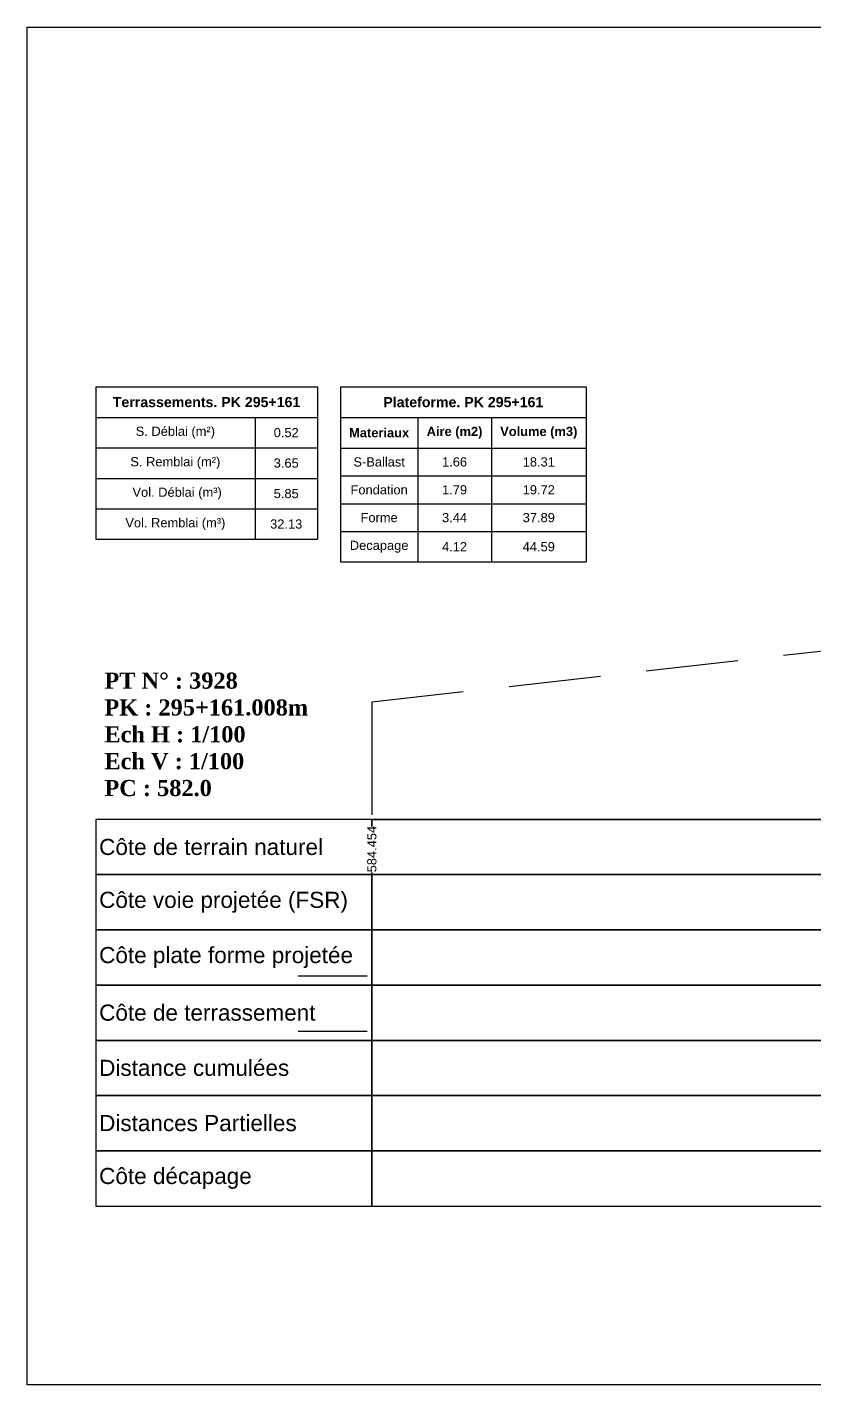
# Model space of a CAD drawing. Header units: millimetres. Extents: x 2762 to 3076, y 916 to 3305.
# Drawn here: x 2873.89 to 2891.01, y 1764.4 to 1793.9 of the extents above; entities that cross this region are included whole.
import ezdxf

# ---------------------------------------------------------------- set-up
doc = ezdxf.new("R2010")
doc.units = ezdxf.units.MM
doc.header["$LTSCALE"] = 2
doc.linetypes.add('CACHE', pattern=[9.525, 6.35, -3.175])
doc.linetypes.add('DASHED', pattern=[0.75, 0.5, -0.25])
for name, color, linetype in [('C-ANNO-TABL', 1, 'Continuous'), ('C-ANNO-TABL-TEXT', 150, 'Continuous'), ('C-ANNO-TABL-TITL', 150, 'Continuous'), ('C-ANNO-TABL-TTBL', 5, 'Continuous')]:
    doc.layers.add(name, color=color, linetype=linetype)
doc.styles.add('ARIAL', font='arial.ttf')
doc.styles.add('C3D_Etiquette', font='romans.shx')
doc.styles.add('C3D_Profil_Travers', font='romans.shx')
doc.styles.get("Standard").update_dxf_attribs({"font": 'arial.ttf'})

msp = doc.modelspace()

# ---------------------------------------------------------------- linework, layer by layer
at = {"color": 105, "linetype": 'DASHED', "lineweight": -3, "ltscale": 2}
msp.add_line((2881.38, 1779.238), (2895.296, 1780.812), dxfattribs=at)
at = {"color": 98, "linetype": 'CACHE', "lineweight": -3}
msp.add_line((2881.38, 1779.238), (2881.38, 1776.784), dxfattribs=at)
at = {"color": 7, "linetype": 'Continuous', "lineweight": -3}
msp.add_line((2881.379, 1776.684), (2915.381, 1776.684), dxfattribs=at)
at = {"color": 154, "linetype": 'Continuous', "lineweight": -3}
msp.add_line((2879.779, 1773.284), (2881.279, 1773.284), dxfattribs=at)
at = {"color": 1, "linetype": 'Continuous', "lineweight": -3}
msp.add_line((2879.779, 1772.084), (2881.279, 1772.084), dxfattribs=at)
at = {"color": 7, "linetype": 'Continuous', "lineweight": -3}
for points in [[(2881.379, 1775.484), (2881.379, 1776.684), (2875.379, 1776.684), (2875.379, 1775.484)], [(2881.379, 1775.484), (2915.381, 1775.484), (2915.381, 1776.684), (2881.379, 1776.684)], [(2881.379, 1774.284), (2881.379, 1775.484), (2875.379, 1775.484), (2875.379, 1774.284)], [(2881.379, 1774.284), (2915.381, 1774.284), (2915.381, 1775.484), (2881.379, 1775.484)], [(2881.379, 1773.084), (2881.379, 1774.284), (2875.379, 1774.284), (2875.379, 1773.084)], [(2881.379, 1773.084), (2915.381, 1773.084), (2915.381, 1774.284), (2881.379, 1774.284)], [(2881.379, 1771.884), (2881.379, 1773.084), (2875.379, 1773.084), (2875.379, 1771.884)], [(2881.379, 1771.884), (2915.381, 1771.884), (2915.381, 1773.084), (2881.379, 1773.084)], [(2881.379, 1770.684), (2881.379, 1771.884), (2875.379, 1771.884), (2875.379, 1770.684)], [(2881.379, 1770.684), (2915.381, 1770.684), (2915.381, 1771.884), (2881.379, 1771.884)], [(2881.379, 1769.484), (2881.379, 1770.684), (2875.379, 1770.684), (2875.379, 1769.484)], [(2881.379, 1769.484), (2915.381, 1769.484), (2915.381, 1770.684), (2881.379, 1770.684)], [(2881.379, 1768.284), (2881.379, 1769.484), (2875.379, 1769.484), (2875.379, 1768.284)], [(2881.379, 1768.284), (2915.381, 1768.284), (2915.381, 1769.484), (2881.379, 1769.484)]]:
    msp.add_3dface(points, dxfattribs=at)
at = {"layer": 'C-ANNO-TABL', "color": 7, "linetype": 'Continuous', "lineweight": -3}
for p, q in [((2875.379, 1785.419), (2878.841, 1785.419)), ((2878.841, 1785.419), (2880.197, 1785.419)), ((2878.841, 1785.419), (2878.841, 1784.757)), ((2880.697, 1785.416), (2882.379, 1785.416)), ((2882.379, 1785.416), (2883.976, 1785.416)), ((2882.379, 1785.416), (2882.379, 1784.754)), ((2883.976, 1785.416), (2886.038, 1785.416)), ((2883.976, 1785.416), (2883.976, 1784.754)), ((2875.379, 1784.757), (2878.841, 1784.757)), ((2878.841, 1784.757), (2880.197, 1784.757)), ((2878.841, 1784.757), (2878.841, 1784.095)), ((2880.697, 1784.754), (2882.379, 1784.754)), ((2882.379, 1784.754), (2883.976, 1784.754)), ((2882.379, 1784.754), (2882.379, 1784.147)), ((2883.976, 1784.754), (2886.038, 1784.754)), ((2883.976, 1784.754), (2883.976, 1784.147)), ((2875.379, 1784.095), (2878.841, 1784.095)), ((2878.841, 1784.095), (2880.197, 1784.095)), ((2878.841, 1784.095), (2878.841, 1783.432)), ((2880.697, 1784.147), (2882.379, 1784.147)), ((2882.379, 1784.147), (2883.976, 1784.147)), ((2882.379, 1784.147), (2882.379, 1783.543)), ((2883.976, 1784.147), (2886.038, 1784.147)), ((2883.976, 1784.147), (2883.976, 1783.543)), ((2875.379, 1783.432), (2878.841, 1783.432)), ((2878.841, 1783.432), (2880.197, 1783.432)), ((2878.841, 1783.432), (2878.841, 1782.77)), ((2880.697, 1783.543), (2882.379, 1783.543)), ((2882.379, 1783.543), (2883.976, 1783.543)), ((2882.379, 1783.543), (2882.379, 1782.939)), ((2883.976, 1783.543), (2886.038, 1783.543)), ((2883.976, 1783.543), (2883.976, 1782.939)), ((2880.697, 1782.939), (2882.379, 1782.939)), ((2882.379, 1782.939), (2883.976, 1782.939)), ((2882.379, 1782.939), (2882.379, 1782.28)), ((2883.976, 1782.939), (2886.038, 1782.939)), ((2883.976, 1782.939), (2883.976, 1782.28))]:
    msp.add_line(p, q, dxfattribs=at)
at = {"layer": 'C-ANNO-TABL-TTBL', "color": 7, "linetype": 'Continuous', "lineweight": -3}
for p, q in [((2875.379, 1786.084), (2880.197, 1786.084)), ((2875.379, 1786.084), (2875.379, 1785.419)), ((2880.197, 1786.084), (2880.197, 1785.419)), ((2880.697, 1786.084), (2886.038, 1786.084)), ((2880.697, 1786.084), (2880.697, 1785.416)), ((2886.038, 1786.084), (2886.038, 1785.416)), ((2875.379, 1785.419), (2875.379, 1784.757)), ((2880.197, 1785.419), (2880.197, 1784.757)), ((2880.697, 1785.416), (2880.697, 1784.754)), ((2886.038, 1785.416), (2886.038, 1784.754)), ((2875.379, 1784.757), (2875.379, 1784.095)), ((2880.197, 1784.757), (2880.197, 1784.095)), ((2880.697, 1784.754), (2880.697, 1784.147)), ((2886.038, 1784.754), (2886.038, 1784.147)), ((2875.379, 1784.095), (2875.379, 1783.432)), ((2880.197, 1784.095), (2880.197, 1783.432)), ((2880.697, 1784.147), (2880.697, 1783.543)), ((2886.038, 1784.147), (2886.038, 1783.543)), ((2875.379, 1783.432), (2875.379, 1782.77)), ((2880.197, 1783.432), (2880.197, 1782.77)), ((2880.697, 1783.543), (2880.697, 1782.939)), ((2886.038, 1783.543), (2886.038, 1782.939)), ((2875.379, 1782.77), (2878.841, 1782.77)), ((2878.841, 1782.77), (2880.197, 1782.77)), ((2880.697, 1782.939), (2880.697, 1782.28)), ((2886.038, 1782.939), (2886.038, 1782.28)), ((2880.697, 1782.28), (2882.379, 1782.28)), ((2882.379, 1782.28), (2883.976, 1782.28)), ((2883.976, 1782.28), (2886.038, 1782.28))]:
    msp.add_line(p, q, dxfattribs=at)

# ---------------------------------------------------------------- texts
at = {"color": 7, "linetype": 'Continuous', "lineweight": -3, "char_height": 0.35}
for s, insert, attachment_point, style in [('{\\fTimes New Roman|b1|i0|c0|p18;PT N° : 3928\\PPK : 295+161.008m\\PEch H : 1/100\\PEch V : 1/100\\PPC : 582.0}', (2875.568, 1777.184), 7, 'C3D_Profil_Travers'), ('{\\fArial|b0|i0|c0|p34;Côte de terrain naturel}', (2875.454, 1776.084), 4, 'C3D_Etiquette'), ('{\\fArial|b0|i0|c0|p34;Côte plate forme projetée}', (2875.454, 1773.684), 4, 'C3D_Etiquette'), ('{\\fArial|b0|i0|c0|p34;Côte de terrassement}', (2875.454, 1772.484), 4, 'C3D_Etiquette'), ('{\\fArial|b0|i0|c0|p34;Distance cumulées}', (2875.454, 1771.284), 4, 'C3D_Etiquette'), ('{\\fArial|b0|i0|c0|p34;Distances Partielles}', (2875.454, 1770.084), 4, 'C3D_Etiquette'), ('{\\fArial|b0|i0|c0|p34;Côte décapage}', (2875.454, 1768.884), 4, 'C3D_Etiquette')]:
    msp.add_mtext(s, dxfattribs=dict(at, insert=insert, attachment_point=attachment_point, style=style))
at = {"color": 7, "linetype": 'Continuous', "lineweight": -3, "insert": (2875.454, 1774.884), "char_height": 0.35, "attachment_point": 4}
msp.add_mtext('{\\fArial|b0|i0|c0|p34;Côte voie projetée (FSR)}', dxfattribs=at)
at = {"layer": 'C-ANNO-TABL-TEXT', "color": 7, "linetype": 'Continuous', "lineweight": -3, "char_height": 0.2, "attachment_point": 5, "style": 'ARIAL'}
for s, insert in [('{\\fArial|b0|i0|c0|p34;\\C7;0.52}', (2879.519, 1785.088)), ('{\\fArial|b0|i0|c0|p34;\\C7;3.65}', (2879.519, 1784.426)), ('{\\fArial|b0|i0|c0|p34;\\C7;S-Ballast}', (2881.538, 1784.451)), ('{\\fArial|b0|i0|c0|p34;\\C7;1.66}', (2883.177, 1784.451)), ('{\\C18;\\c0;18.31}', (2885.007, 1784.451)), ('{\\fArial|b0|i0|c0|p34;\\C7;5.85}', (2879.519, 1783.764)), ('{\\fArial|b0|i0|c0|p34;\\C7;Fondation}', (2881.538, 1783.845)), ('{\\fArial|b0|i0|c0|p34;\\C7;1.79}', (2883.177, 1783.845)), ('{\\C18;\\c0;19.72}', (2885.007, 1783.845)), ('{\\fArial|b0|i0|c0|p34;\\C7;Forme}', (2881.538, 1783.241)), ('{\\fArial|b0|i0|c0|p34;\\C7;3.44}', (2883.177, 1783.241)), ('{\\C18;\\c0;37.89}', (2885.007, 1783.241)), ('{\\fArial|b0|i0|c0|p34;\\C7;32.13}', (2879.519, 1783.101)), ('{\\fArial|b0|i0|c0|p34;\\C7;Decapage}', (2881.538, 1782.609)), ('{\\fArial|b0|i0|c0|p34;\\C7;4.12}', (2883.177, 1782.609)), ('{\\C18;\\c0;44.59}', (2885.007, 1782.609))]:
    msp.add_mtext(s, dxfattribs=dict(at, insert=insert))
at = {"layer": 'C-ANNO-TABL-TITL', "color": 7, "linetype": 'Continuous', "lineweight": -3, "attachment_point": 5, "style": 'ARIAL'}
for s, insert, char_height in [('{\\fArial|b1|i0|c0|p34;\\C7;Terrassements. PK 295+161}', (2877.788, 1785.751), 0.22), ('{\\fArial|b1|i0|c0|p34;\\C18;\\c0;Plateforme. PK 295+161}', (2883.367, 1785.75), 0.22), ('{\\fArial|b0|i0|c0|p34;\\C7;S. Déblai (m²) }', (2877.11, 1785.088), 0.2), ('{\\fArial|b1|i0|c0|p34;\\C7;Materiaux   }', (2881.538, 1785.085), 0.2), ('{\\fArial|b1|i0|c0|p34;\\C7;Aire (m2)}', (2883.177, 1785.085), 0.2), ('{\\fArial|b1|i0|c0|p34;\\C7;Volume (m3)}', (2885.007, 1785.085), 0.2), ('{\\fArial|b0|i0|c0|p34;\\C7;S. Remblai (m²) }', (2877.11, 1784.426), 0.2), ('{\\fArial|b0|i0|c0|p34;\\C7; Vol. Déblai (m³) }', (2877.11, 1783.764), 0.2), ('{\\fArial|b0|i0|c0|p34;\\C7;Vol. Remblai (m³)}', (2877.11, 1783.101), 0.2)]:
    msp.add_mtext(s, dxfattribs=dict(at, insert=insert, char_height=char_height))

# ---------------------------------------------------------------- next in the draw order: texts
at = {"color": 7, "linetype": 'Continuous', "lineweight": -3, "insert": (2881.38, 1775.534), "char_height": 0.2, "width": 0.99471, "attachment_point": 4, "rotation": 90, "style": 'C3D_Profil_Travers', "bg_fill": 3, "box_fill_scale": 1.000375, "bg_fill_color": 256, "bg_fill_true_color": 13158600, "bg_fill_transparency": 0}
msp.add_mtext('{\\fArial|b0|i0|c0|p34;584.454}', dxfattribs=at)

# ---------------------------------------------------------------- next in the draw order: linework, layer by layer
msp.add_lwpolyline([(2873.89, 1793.899), (2922.89, 1793.899), (2922.89, 1764.399), (2873.89, 1764.399)], close=True)

doc.saveas('drawing.dxf')
